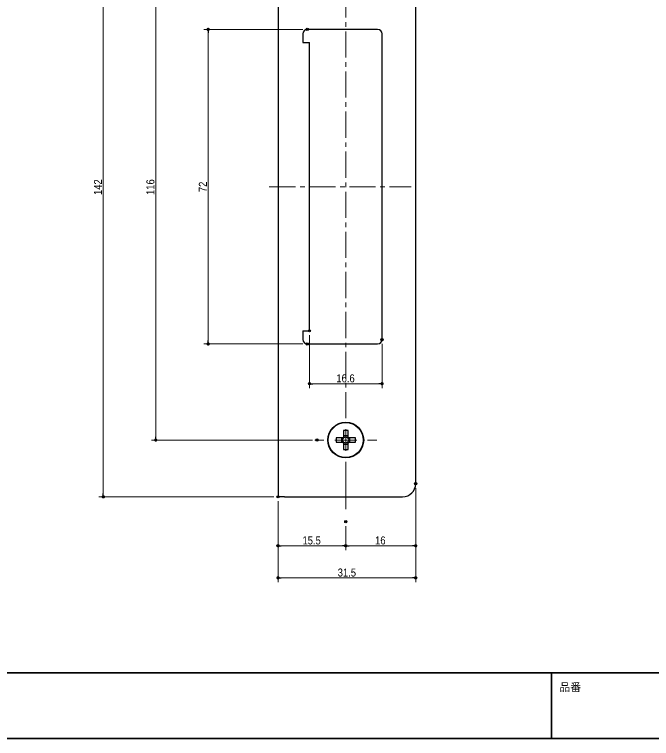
# Model space of a CAD drawing. Units: millimetres on the paper. Extents: x -303 to 303, y -152 to 152.
# Drawn here: x -157.3 to -11.5, y -138.5 to 27.2 of the extents above; entities that cross this region are included whole.
import ezdxf
from ezdxf.enums import TextEntityAlignment as Align

# ---------------------------------------------------------------- set-up
doc = ezdxf.new("R2010")
doc.units = ezdxf.units.MM
doc.header["$PDMODE"] = 32
doc.header["$PDSIZE"] = 0.5
doc.linetypes.add('USER1', pattern=[9.172222, 5.997222, -1.058333, 1.058333, -1.058333])
for name, color, linetype, lineweight in [('0-0_1図面枠', 7, 'Continuous', 20), ('0-1_3一般', 7, 'Continuous', 25), ('0-2_2寸法-1', 7, 'Continuous', 18), ('0-3_0', 7, 'Continuous', 25)]:
    doc.layers.add(name, color=color, linetype=linetype, lineweight=lineweight)
doc.layers.add('0-4_Defpoints', color=7, linetype='Continuous')
doc.styles.add('ＭＳ Ｐゴシック', font='')
doc.styles.get('ＭＳ Ｐゴシック').set_extended_font_data('MS PGothic')

# ---------------------------------------------------------------- blocks, each defined once
blk = doc.blocks.new('グループ-2')
at = {"layer": '0-0_1図面枠', "lineweight": 35}
for p, q in [((-200, -123.5), (200, -123.5)), ((55, -123.5), (55, -138.5))]:
    blk.add_line(p, q, dxfattribs=at)
blk.add_lwpolyline([(-200, 138.5), (200, 138.5), (200, -138.5), (-200, -138.5)], close=True, dxfattribs=at)
blk = doc.blocks.new('図面枠')
at = {"layer": '0-0_1図面枠'}
blk.add_blockref('グループ-2', (0, 0), dxfattribs=at)
at = {"layer": '0-0_1図面枠', "style": 'ＭＳ Ｐゴシック'}
blk.add_text('品番', height=1.833, dxfattribs=at).set_placement((56.741, -128.211), align=Align.BOTTOM_LEFT)
blk = doc.blocks.new('_Dot')
at = {"layer": '0-3_0'}
blk.add_line((-0.5, 0), (-1, 0), dxfattribs=at)
for points in [[(0, 0), (-0.5, 0), (-0.496, 0.063)], [(0, 0), (-0.496, -0.063), (-0.5, 0)], [(0, 0), (-0.496, 0.063), (-0.484, 0.124)], [(0, 0), (-0.484, -0.124), (-0.496, -0.063)], [(0, 0), (-0.484, 0.124), (-0.465, 0.184)], [(0, 0), (-0.465, -0.184), (-0.484, -0.124)], [(0, 0), (-0.465, 0.184), (-0.438, 0.241)], [(0, 0), (-0.438, -0.241), (-0.465, -0.184)], [(0, 0), (-0.438, 0.241), (-0.405, 0.294)], [(0, 0), (-0.405, -0.294), (-0.438, -0.241)], [(0, 0), (-0.405, 0.294), (-0.364, 0.342)], [(0, 0), (-0.364, -0.342), (-0.405, -0.294)], [(0, 0), (-0.364, 0.342), (-0.319, 0.385)], [(0, 0), (-0.319, -0.385), (-0.364, -0.342)], [(0, 0), (-0.319, 0.385), (-0.268, 0.422)], [(0, 0), (-0.268, -0.422), (-0.319, -0.385)], [(0, 0), (-0.268, 0.422), (-0.213, 0.452)], [(0, 0), (-0.213, -0.452), (-0.268, -0.422)], [(0, 0), (-0.213, 0.452), (-0.155, 0.476)], [(0, 0), (-0.155, -0.476), (-0.213, -0.452)], [(0, 0), (-0.155, 0.476), (-0.094, 0.491)], [(0, 0), (-0.094, -0.491), (-0.155, -0.476)], [(0, 0), (-0.094, 0.491), (-0.031, 0.499)], [(0, 0), (-0.031, -0.499), (-0.094, -0.491)], [(0, 0), (-0.031, 0.499), (0.031, 0.499)], [(0, 0), (0.031, -0.499), (-0.031, -0.499)], [(0, 0), (0.031, 0.499), (0.094, 0.491)], [(0, 0), (0.094, 0.491), (0.155, 0.476)], [(0, 0), (0.155, 0.476), (0.213, 0.452)], [(0, 0), (0.213, 0.452), (0.268, 0.422)], [(0, 0), (0.268, 0.422), (0.319, 0.385)], [(0, 0), (0.319, 0.385), (0.364, 0.342)], [(0, 0), (0.364, 0.342), (0.405, 0.294)], [(0, 0), (0.405, 0.294), (0.438, 0.241)], [(0, 0), (0.438, 0.241), (0.465, 0.184)], [(0, 0), (0.465, 0.184), (0.484, 0.124)], [(0, 0), (0.484, 0.124), (0.496, 0.063)], [(0, 0), (0.496, 0.063), (0.5, 0)], [(0, 0), (0.094, -0.491), (0.031, -0.499)], [(0, 0), (0.155, -0.476), (0.094, -0.491)], [(0, 0), (0.213, -0.452), (0.155, -0.476)], [(0, 0), (0.268, -0.422), (0.213, -0.452)], [(0, 0), (0.319, -0.385), (0.268, -0.422)], [(0, 0), (0.364, -0.342), (0.319, -0.385)], [(0, 0), (0.405, -0.294), (0.364, -0.342)], [(0, 0), (0.438, -0.241), (0.405, -0.294)], [(0, 0), (0.465, -0.184), (0.438, -0.241)], [(0, 0), (0.484, -0.124), (0.465, -0.184)], [(0, 0), (0.496, -0.063), (0.484, -0.124)], [(0, 0), (0.5, 0), (0.496, -0.063)]]:
    blk.add_solid(points, dxfattribs=at)
blk = doc.blocks.new('グループ-4')
at = {"layer": '0-1_3一般', "lineweight": 5}
for p, q in [((7.877, 50.826), (7.877, 61.021)), ((7.877, 45.826), (7.877, 48.326)), ((2.877, 45.826), (0.777, 45.826)), ((7.877, 45.826), (5.377, 45.826)), ((7.877, 45.826), (7.877, 43.326)), ((7.877, 45.826), (10.377, 45.826)), ((12.877, 45.826), (14.977, 45.826)), ((7.877, -70.174), (7.877, -67.674)), ((2.877, -70.174), (0.777, -70.174)), ((7.877, -70.174), (5.377, -70.174)), ((7.877, -70.174), (7.877, -72.674)), ((7.877, -70.174), (10.377, -70.174)), ((12.877, -70.174), (14.977, -70.174)), ((7.877, -75.174), (7.877, -86.015))]:
    blk.add_line(p, q, dxfattribs=at)
at = {"layer": '0-1_3一般', "linetype": 'USER1', "lineweight": 5}
blk.add_line((7.877, -65.174), (7.877, 40.826), dxfattribs=at)

msp = doc.modelspace()

# ---------------------------------------------------------------- linework, layer by layer
at = {"layer": '0-1_3一般'}
for p, q in [((-96.998, 58.826), (-96.998, -83.174)), ((-65.498, -80.174), (-65.498, 55.826)), ((-74.198, 23.826), (-90.298, 23.826)), ((-91.298, 22.826), (-91.298, 20.826)), ((-73.198, -47.174), (-73.198, 22.826)), ((-91.298, 20.826), (-89.798, 20.826)), ((-89.798, -45.174), (-89.798, 20.826)), ((-91.298, -45.174), (-89.798, -45.174)), ((-91.298, -45.174), (-91.298, -47.174)), ((-90.298, -48.174), (-74.198, -48.174)), ((-80.983, -69.225), (-82.013, -69.225)), ((-82.013, -69.497), (-82.013, -69.659)), ((-80.983, -69.659), (-80.983, -69.497)), ((-82.447, -69.659), (-82.447, -70.689)), ((-82.013, -69.659), (-82.175, -69.659)), ((-82.013, -71.122), (-80.983, -71.122)), ((-80.822, -69.659), (-80.983, -69.659)), ((-80.55, -70.689), (-80.55, -69.659)), ((-95.498, -83.174), (-96.998, -83.174)), ((-95.498, -83.174), (-68.498, -83.174))]:
    msp.add_line(p, q, dxfattribs=at)
at = {"layer": '0-1_3一般', "linetype": 'USER1', "lineweight": 18}
msp.add_line((-98.998, -12.174), (-66.498, -12.174), dxfattribs=at)
at = {"layer": '0-1_3一般'}
for points in [[(-80.983, -69.497), (-80.983, -67.974), (-82.013, -67.974), (-82.013, -69.497)], [(-82.175, -69.659), (-83.698, -69.659), (-83.698, -70.689), (-82.175, -70.689)], [(-82.175, -70.689), (-82.013, -70.689), (-82.013, -70.85)], [(-82.013, -70.85), (-82.013, -72.374), (-80.983, -72.374), (-80.983, -70.85)], [(-80.983, -70.85), (-80.983, -70.689), (-80.822, -70.689)], [(-80.822, -70.689), (-79.298, -70.689), (-79.298, -69.659), (-80.822, -69.659)]]:
    msp.add_lwpolyline(points, dxfattribs=at)
for radius in [4.1, 4, 0.706]:
    msp.add_circle((-81.498, -70.174), radius, dxfattribs=at)
for centre, radius, start, end in [((-90.298, 22.826), 1, 90, 180), ((-74.198, 22.826), 1, 0, 90), ((-90.298, -47.174), 1, 180, 270), ((-74.198, -47.174), 1, 270, 0), ((-81.498, -70.174), 0.85, 127.29236, 142.70764), ((-81.498, -70.174), 0.85, 37.29236, 52.70764), ((-81.498, -70.174), 0.85, 217.29236, 232.70764), ((-81.498, -70.174), 0.85, 307.29236, 322.70764), ((-68.498, -80.174), 3, 270, 0)]:
    msp.add_arc(centre, radius, start, end, dxfattribs=at)
at = {"layer": '0-2_2寸法-1'}
for p, q in [((-136.998, 58.076), (-136.998, -82.423)), ((-124.998, -69.423), (-124.998, 45.076)), ((-91.298, 23.826), (-113.998, 23.826)), ((-112.998, -47.423), (-112.998, 23.076)), ((-89.798, -46.174), (-89.798, -58.268)), ((-91.298, -48.174), (-113.998, -48.174)), ((-73.198, -48.174), (-73.198, -58.268)), ((-73.949, -57.268), (-89.048, -57.268)), ((-89.098, -70.174), (-125.998, -70.174)), ((-65.498, -81.174), (-65.498, -95.374)), ((-65.498, -81.174), (-65.498, -102.721)), ((-97.998, -83.174), (-137.998, -83.174)), ((-96.998, -84.174), (-96.998, -95.374)), ((-96.998, -84.174), (-96.998, -102.721)), ((-81.498, -89.855), (-81.498, -95.374)), ((-81.498, -89.855), (-81.498, -95.374)), ((-82.249, -94.374), (-96.248, -94.374)), ((-66.249, -94.374), (-80.748, -94.374)), ((-96.248, -101.721), (-66.249, -101.721))]:
    msp.add_line(p, q, dxfattribs=at)
at = {"layer": '0-4_Defpoints'}
for p in [(-112.998, 23.826), (-90.298, 23.826), (-89.798, -45.174), (-90.298, -48.174), (-73.198, -47.174), (-89.798, -57.268), (-88.098, -70.174), (-65.498, -80.174), (-136.998, -83.174), (-96.998, -83.174), (-81.498, -88.855), (-96.998, -94.374), (-81.498, -94.374), (-65.498, -101.721)]:
    msp.add_point(p, dxfattribs=at)

# ---------------------------------------------------------------- block references
at = {"layer": '0-0_1図面枠'}
msp.add_blockref('図面枠', (-89.375, 0), dxfattribs=at)
at = {"layer": '0-1_3一般'}
msp.add_blockref('グループ-4', (-89.375, 0), dxfattribs=at)
at = {"layer": '0-2_2寸法-1', "xscale": 0.7503418, "yscale": 0.7503418}
for p, rotation in [((-112.998, 23.826), 90), ((-112.998, -48.174), 270), ((-89.798, -57.268), 180), ((-124.998, -70.174), 270), ((-136.998, -83.174), 270), ((-96.998, -94.374), 180), ((-81.498, -94.374), 180), ((-96.998, -101.721), 180)]:
    msp.add_blockref('_Dot', p, dxfattribs=dict(at, rotation=rotation))
for p in [(-73.198, -57.268), (-81.498, -94.374), (-65.498, -94.374), (-65.498, -101.721)]:
    msp.add_blockref('_Dot', p, dxfattribs=at)

# ---------------------------------------------------------------- texts
at = {"layer": '0-2_2寸法-1', "style": 'ＭＳ Ｐゴシック', "width": 0.9}
for s, p in [('142', (-136.75, -14.085)), ('116', (-124.75, -14.08)), ('72', (-112.746, -13.423))]:
    msp.add_text(s, height=1.833, rotation=90, dxfattribs=at).set_placement(p, align=Align.BOTTOM_LEFT)
for s, p in [('16.6', (-83.654, -57.516)), ('15.5', (-91.409, -94.622)), ('16', (-74.79, -94.622)), ('31.5', (-83.342, -101.969))]:
    msp.add_text(s, height=1.833, dxfattribs=at).set_placement(p, align=Align.BOTTOM_LEFT)

doc.saveas('drawing.dxf')
